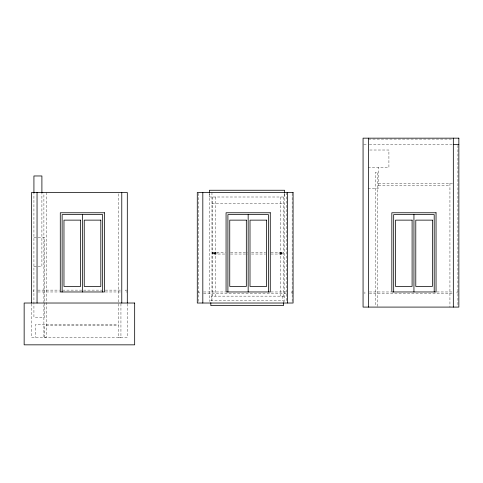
<?xml version="1.0" encoding="UTF-8"?>
<svg xmlns="http://www.w3.org/2000/svg" width="483" height="483" viewBox="0 0 483 483"><rect width="100%" height="100%" fill="white"/><g stroke="black" fill="none" stroke-linecap="round" stroke-linejoin="round"><path stroke-width="0.36" stroke-dasharray="2.42 1.81" d="M212.423 254.01L212.405 252.591L212.411 254.028L225.247 254.04M212.411 252.555L225.247 252.543M281.517 253.762C281.172 250.635 279.313 254.463 281.408 253.871M281.142 254.01L281.474 253.816M281.354 253.913L281.082 254.028M368.589 139.086L453.326 139.086M363.753 144.61L367.895 144.61M369.338 144.61L452.577 144.61M369.736 150.014L388.912 150.014L388.912 167.414L368.263 167.414M378.394 183.292L452.493 183.292M378.394 185.822L449.933 185.822M368.1 188.298L378.394 188.298L378.394 167.414M211.959 203.56L284.161 203.56M33.925 237.497L44.617 237.497L44.617 317.265L33.925 317.265L33.925 193.949M230.482 252.543L247.682 252.543M251.426 252.543L265.632 252.543M270.872 252.543L283.702 252.543M230.482 254.04L247.682 254.04M251.426 254.04L265.632 254.04M270.872 254.04L283.702 254.04M33.925 266.61L41.9 266.61L41.9 193.949M37.795 290.126L59.542 290.126M62.536 290.126L82.786 290.126M83.535 290.126L102.281 290.126M105.282 290.126L121.776 290.126M127.307 290.126L125.465 290.126L125.465 291.967L127.307 291.967M37.795 291.967L59.542 291.967M105.282 291.967L121.028 291.967M197.903 291.967L199.135 291.967L199.135 293.809L197.903 293.809M203.566 291.967L225.313 291.967M270.945 291.967L287.554 291.967M293.078 291.967L291.237 291.967L291.237 293.809L293.078 293.809M369.338 291.967L391.085 291.967M436.825 291.967L453.326 291.967M458.234 291.967L457.009 291.967L457.009 293.809L458.234 293.809M203.566 293.809L286.799 293.809M369.338 293.809L453.326 293.809M284.161 296.139L211.379 296.139L211.379 300.492M46.187 324.661L118.311 324.661M46.187 325.747L118.311 325.747M215.46 252.591C213.884 252.108 214.458 254.885 215.714 253.816C216.819 252.386 213.317 252.422 215.653 252.706M281.281 252.627L281.354 252.663M214.706 253.871L215.708 253.816L214.651 253.816M457.926 145.359L457.926 291.967M457.926 293.809L457.926 306.349M449.933 183.292L449.933 307.091M377.73 306.337L377.73 172.232L375.442 172.232L375.442 306.337M364.906 291.967L364.906 293.809M292.155 193.26L292.155 301.519M286.715 192.506L286.715 301.519M284.565 194.003L284.565 197.004L209.453 197.004L209.453 194.003M284.161 194.009L284.161 301.519M283.702 197.004L283.702 296.139M283.424 301.96L283.424 300.492L210.836 300.492L210.836 301.96M282.875 296.139L282.875 300.492M282.778 252.555L282.778 254.028M280.478 197.004L280.478 296.139M279.096 252.555L279.096 254.028M217.024 252.555L217.024 254.028M215.641 197.004L215.641 296.139M212.417 197.004L212.417 296.139M211.959 192.506L211.959 301.519M209.67 194.009L209.67 301.519M198.211 193.26L198.211 301.519M127.307 303.771L127.307 337.472L31.516 337.472L31.516 303.771M120.943 303.716L120.943 337.532L118.389 337.532L118.389 192.506M46.187 192.506L46.187 337.532L43.899 337.532L43.899 192.506M44.617 337.472L44.617 324.661L35.295 324.661L35.295 337.472M33.357 290.126L33.357 291.967M213.323 253.225C213.359 255.266 213.347 251.414 213.323 253.225M280.931 254.04L280.406 253.816L280.871 254.034M280.563 253.937A0.749 0.749 0 0 0 281.686 253.291A0.749 0.749 0 0 0 280.563 252.639A0.749 0.749 0 0 0 280.563 253.937M214.808 253.937A0.749 0.749 0 0 0 215.931 253.291A0.749 0.749 0 0 0 214.808 252.639A0.749 0.749 0 0 0 214.808 253.937"/><path stroke-width="0.72" d="M453.326 144.61L458.85 144.61M453.326 138.162L453.326 307.091M434.205 291.967L434.205 214.609L393.675 214.609L393.675 291.967M413.943 214.609L413.943 291.967M368.589 138.162L368.589 307.091M287.554 192.506L287.554 303.022M284.565 193.248L284.565 190.254L209.453 190.254L209.453 193.248M283.424 302.696L283.424 305.636L210.836 305.636L210.836 302.696M268.433 291.967L268.433 214.609L227.904 214.609L227.904 291.967M248.165 214.609L248.165 291.967M202.818 192.506L202.818 303.022M127.307 303.022L127.307 192.506L31.516 192.506L31.516 303.022M121.776 192.506L121.776 303.022M102.662 291.967L102.662 214.609L62.132 214.609L62.132 291.967M82.394 214.609L82.394 291.967M41.9 193.2L41.9 175.969L33.925 175.969L33.925 193.2M37.046 192.506L37.046 303.022M458.85 138.162L363.065 138.162L363.065 307.091L458.85 307.091L458.85 138.162M293.078 192.506L197.287 192.506L197.287 303.022L293.078 303.022L293.078 192.506M104.503 212.768L60.29 212.768L60.29 291.967L104.503 291.967L104.503 212.768M270.275 212.768L226.062 212.768L226.062 291.967L270.275 291.967L270.275 212.768M436.046 212.768L391.834 212.768L391.834 291.967L436.046 291.967L436.046 212.768M80.552 220.133L63.973 220.133L63.973 286.443L80.552 286.443L80.552 220.133M100.82 220.133L84.235 220.133L84.235 286.443L100.82 286.443L100.82 220.133M246.324 220.133L229.745 220.133L229.745 286.443L246.324 286.443L246.324 220.133M266.592 220.133L250.007 220.133L250.007 286.443L266.592 286.443L266.592 220.133M412.102 220.133L395.517 220.133L395.517 286.443L412.102 286.443L412.102 220.133M432.363 220.133L415.785 220.133L415.785 286.443L432.363 286.443L432.363 220.133M134.672 303.022L24.15 303.022L24.15 344.838L134.672 344.838L134.672 303.022"/></g></svg>
